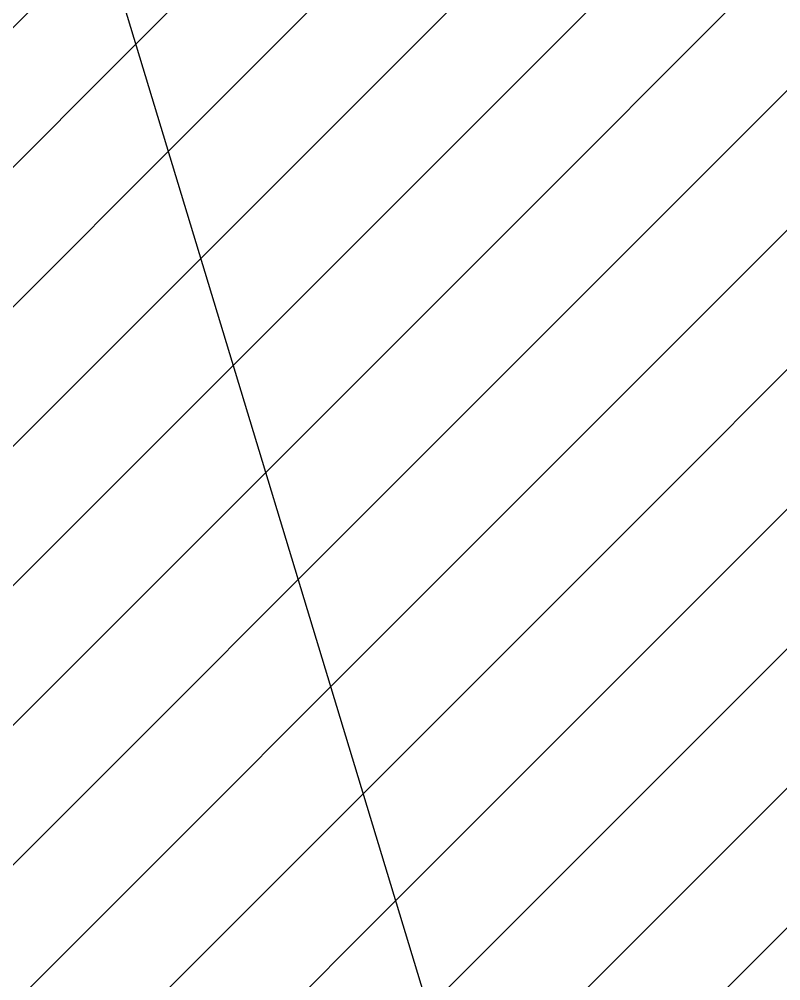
# Model space of a CAD drawing. Header units: inches. Extents: x 0 to 5400, y 0 to 3454.
# Drawn here: x 984.18 to 1022.78, y 2768 to 2816.72 of the extents above; entities that cross this region are included whole.
import ezdxf

# ---------------------------------------------------------------- set-up
doc = ezdxf.new("R2010")
doc.units = ezdxf.units.IN
doc.header["$MEASUREMENT"] = 0
doc.layers.add('FINAL_DTM', color=15, linetype='Continuous')

msp = doc.modelspace()

# ---------------------------------------------------------------- linework, layer by layer
at = {"layer": 'FINAL_DTM', "color": 2, "linetype": 'Continuous'}
msp.add_line((984.132, 2835.1), (1016.351, 2728.894), dxfattribs=at)
at = {"layer": 'FINAL_DTM', "color": 15, "linetype": 'Continuous', "flags": 128}
for points in [[(962.785, 2795.237), (1171.276, 3003.728)], [(964.431, 2789.812), (1051.766, 2877.148)], [(966.076, 2784.387), (1053.635, 2871.945)], [(967.722, 2778.962), (1055.503, 2866.743)], [(969.368, 2773.536), (1057.372, 2861.54)], [(971.014, 2768.111), (1059.241, 2856.338)], [(972.66, 2762.686), (1061.109, 2851.135)], [(974.305, 2757.261), (1062.978, 2845.933)], [(975.951, 2751.835), (1064.847, 2840.731)], [(977.597, 2746.41), (1066.715, 2835.528)], [(979.243, 2740.985), (1068.584, 2830.326)], [(980.889, 2735.559), (1070.452, 2825.123)], [(982.534, 2730.134), (1072.321, 2819.921)]]:
    msp.add_lwpolyline(points, dxfattribs=at)

doc.saveas('drawing.dxf')
